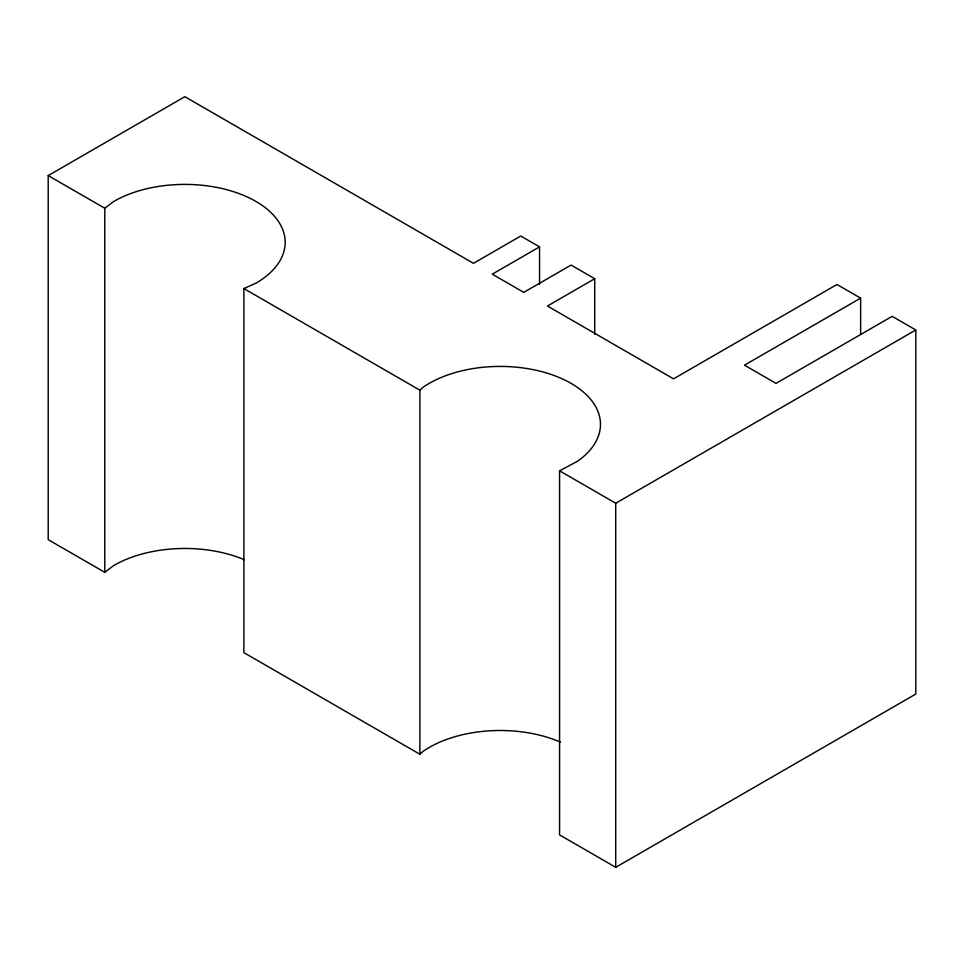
<?xml version="1.0" encoding="UTF-8"?>
<svg xmlns="http://www.w3.org/2000/svg" width="964" height="964" viewBox="0 0 964 964"><rect width="100%" height="100%" fill="white"/><g stroke="black" fill="none" stroke-linecap="round" stroke-linejoin="round"><path stroke-width="1.45" d="M539.551 284.476L539.551 246.868L520.765 236.011L473.469 263.317L184.859 96.689L48.2 175.593L48.2 539.659L104.775 572.315L104.775 208.248L113.632 201.524A100.328 57.924 0 0 1 255.508 201.199A100.328 57.924 0 0 1 256.075 283.115L243.88 288.561L243.88 652.628L419.882 754.246L419.882 390.179L423.027 387.299A100.328 57.924 0 0 1 564.314 379.816A100.328 57.924 0 0 1 577.267 461.394L559.578 470.83L559.578 834.896L615.719 867.311L915.8 694.056L915.8 329.989L892.158 316.337L776.02 383.383L744.485 365.187L860.623 298.141L860.623 334.243M419.882 754.246L423.027 751.366A100.328 57.924 0 0 1 560.47 742.135M104.775 572.315L113.632 565.591A100.328 57.924 0 0 1 244.29 559.723M539.551 246.868L492.267 274.174L523.789 292.369L571.086 265.076L594.728 278.729L594.728 334.388M594.728 278.729L547.444 306.022L673.547 378.84L836.981 284.488L860.623 298.141M559.578 470.83L615.719 503.244L915.8 329.989M48.2 175.593L104.775 208.248M243.88 288.561L419.882 390.179M615.719 503.244L615.719 867.311"/></g></svg>
